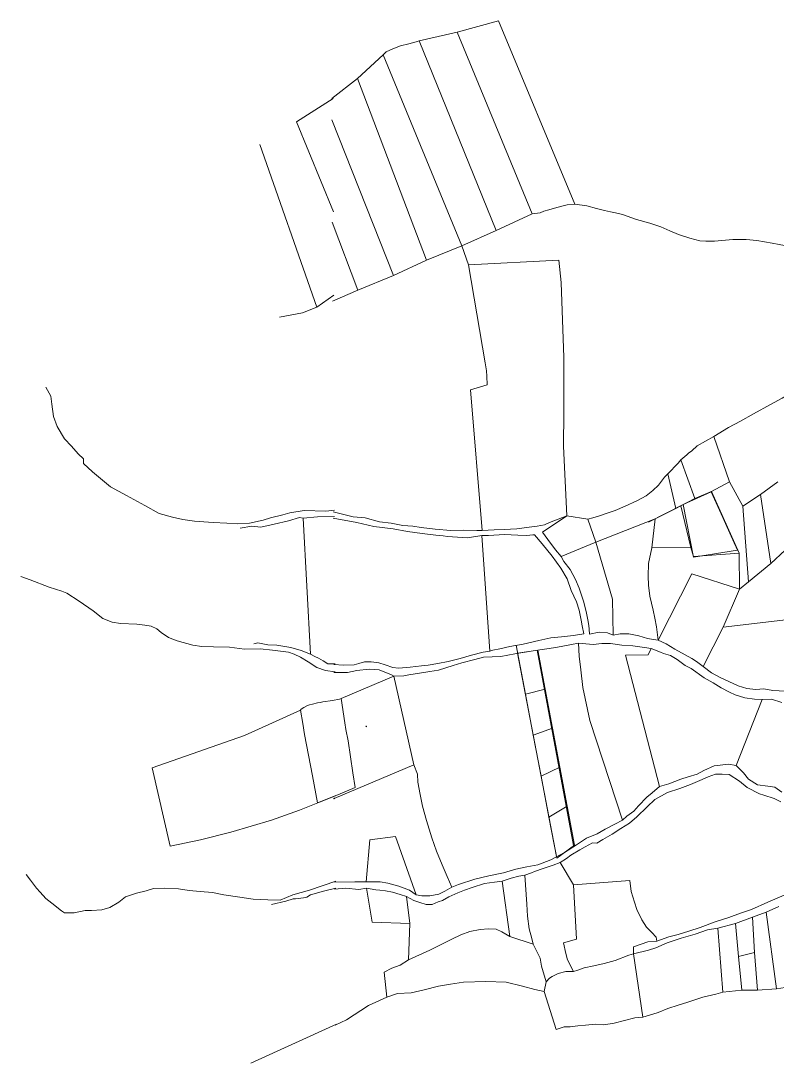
# Model space of a CAD drawing. Header units: millimetres. Extents: x 78982 to 618039, y 503579 to 1320172.
# Drawn here: x 78982 to 80470, y 503986 to 506037 of the extents above; entities that cross this region are included whole.
import ezdxf

# ---------------------------------------------------------------- set-up
doc = ezdxf.new("R2010")
doc.units = ezdxf.units.MM

msp = doc.modelspace()

# ---------------------------------------------------------------- linework, layer by layer
at = {"color": 1, "lineweight": 0}
for p, q in [((79921.759, 506037.329), (79840.585, 506014.764)), ((80072.279, 505676.32), (79921.759, 506037.329)), ((79840.585, 506014.764), (79765.728, 505998.079)), ((79988.542, 505657.298), (79840.585, 506014.764)), ((79917.085, 505624.369), (79765.728, 505998.079)), ((79694.745, 505970.744), (79644.46, 505923.703)), ((79849.672, 505594.766), (79694.745, 505970.744)), ((79644.46, 505923.703), (79593.854, 505884.28)), ((79780.474, 505566.424), (79644.46, 505923.703)), ((79596.573, 505884.772), (79524.135, 505838.344)), ((79597.38, 505661.321), (79524.135, 505838.344)), ((79715.609, 505535.819), (79594.005, 505842.361)), ((79452.19, 505794.109), (79564.496, 505473.956)), ((79988.542, 505657.298), (79917.085, 505624.369)), ((79645.142, 505507.215), (79594.731, 505641.353)), ((79917.085, 505624.369), (79849.672, 505594.766)), ((79849.672, 505594.766), (79780.474, 505566.424)), ((79849.672, 505594.766), (79862.856, 505556.723)), ((79780.474, 505566.424), (79715.609, 505535.819)), ((79862.856, 505556.723), (80040.913, 505566.366)), ((79715.609, 505535.819), (79645.142, 505507.215)), ((79645.142, 505507.215), (79595.293, 505485.591)), ((79564.496, 505473.956), (79597.973, 505497.134)), ((80376.598, 505130.165), (80345.837, 505218.932)), ((80308.443, 505097.255), (80280.552, 505173.332)), ((80270.956, 505077.223), (80255.054, 505145.49)), ((80341.395, 505110.654), (80376.598, 505130.165)), ((80402.546, 505081.776), (80376.598, 505130.165)), ((80471.627, 505129.938), (80437.474, 505104.843)), ((80281.088, 505082.616), (80308.443, 505097.255)), ((80308.443, 505097.255), (80341.395, 505110.654)), ((80395.723, 504989.494), (80341.395, 505110.654)), ((80437.474, 505104.843), (80402.546, 505081.776)), ((80458.095, 504969.008), (80437.474, 505104.843)), ((80230.168, 505056.918), (80270.956, 505077.223)), ((80270.956, 505077.223), (80281.088, 505082.616)), ((80300.375, 505000.646), (80281.088, 505082.616)), ((80413.842, 504933.183), (80402.546, 505081.776)), ((79537.893, 505058.402), (79552.201, 504790.688)), ((80008.504, 505031.02), (80056.592, 505062.801)), ((80098.045, 505056.682), (80056.592, 505062.801)), ((80098.045, 505056.682), (80113.304, 505011.282)), ((80113.304, 505011.282), (80230.168, 505056.918)), ((80223.644, 504999.96), (80230.168, 505056.918)), ((79905.206, 504796.4), (79889.379, 505023.997)), ((80045.376, 504982.947), (80113.304, 505011.282)), ((80300.375, 505000.646), (80223.644, 504999.96)), ((80305.817, 504982.635), (80300.375, 505000.646)), ((80458.095, 504969.008), (80486.396, 504995.595)), ((80395.723, 504989.494), (80305.817, 504982.635)), ((80396.142, 504918.599), (80395.723, 504989.494)), ((80413.842, 504933.183), (80458.095, 504969.008)), ((80396.142, 504918.599), (80413.842, 504933.183)), ((80364.314, 504843.964), (80396.142, 504918.599)), ((80364.314, 504843.964), (80503.966, 504859.998)), ((80324.88, 504766.492), (80364.314, 504843.964)), ((79755.599, 504572.954), (79716.203, 504747.054)), ((80389.808, 504571.444), (80440.873, 504701.584)), ((79755.599, 504572.954), (79598.827, 504506.764)), ((80069.774, 504336.874), (80043.344, 504380.686)), ((79944.604, 504234.777), (79929.476, 504343.961)), ((79673.072, 504263.233), (79662.515, 504329.751)), ((79747.282, 504260.348), (79740.613, 504313.928)), ((80448.936, 504282.85), (80421.553, 504273.04)), ((80473.771, 504293.917), (80448.936, 504282.85)), ((80469.139, 504131.766), (80448.936, 504282.85)), ((79747.282, 504260.348), (79673.072, 504263.233)), ((79745.163, 504188.93), (79747.282, 504260.348)), ((80388.341, 504260.655), (80353.84, 504251.313)), ((80421.553, 504273.04), (80388.341, 504260.655)), ((80394.062, 504195.38), (80388.341, 504260.655)), ((80425.52, 504203.689), (80421.553, 504273.04)), ((80363.479, 504125.073), (80353.84, 504251.313)), ((79944.604, 504234.777), (79990.427, 504220.043)), ((80205.978, 504076.412), (80187.964, 504201.08)), ((80425.52, 504203.689), (80394.062, 504195.38)), ((80400.804, 504129.349), (80394.062, 504195.38)), ((80431.548, 504129.522), (80425.52, 504203.689)), ((80016.019, 504145.986), (80012.069, 504126.397)), ((80503.156, 504137.04), (80469.139, 504131.766)), ((80035.63, 504052.074), (80012.069, 504126.397)), ((80400.804, 504129.349), (80363.479, 504125.073)), ((80431.548, 504129.522), (80400.804, 504129.349)), ((80469.139, 504131.766), (80431.548, 504129.522)), ((79434.268, 503985.591), (79603.153, 504062.324))]:
    msp.add_line(p, q, dxfattribs=at)
for points in [[(79765.728, 505998.079), (79759.642, 505996.012), (79745.435, 505992.375), (79728.945, 505987.962), (79713.732, 505982.54), (79701.066, 505976.115), (79694.745, 505970.744)], [(80072.279, 505676.32), (80057.296, 505674.965), (80046.892, 505672.619), (80032.432, 505668.726), (80020.762, 505665.611), (80011.125, 505662.507), (80004.028, 505659.672), (79988.542, 505657.298)], [(80498.878, 505592.324), (80474.459, 505596.761), (80460.467, 505599.731), (80430.709, 505604.9), (80409.1, 505606.811), (80382.928, 505606.918), (80361.341, 505605.271), (80347.374, 505603.922), (80329.844, 505603.569), (80317.898, 505604.264), (80298.81, 505609.493), (80276.407, 505616.99), (80259.34, 505624.264), (80241.763, 505631.788), (80220.125, 505638.781), (80193.908, 505646.511), (80166.157, 505656.011), (80152.415, 505659.491), (80142.496, 505661.214), (80130.538, 505663.942), (80114.759, 505668.173), (80095.927, 505673.149), (80072.279, 505676.32)], [(79862.856, 505556.723), (79895.501, 505364.035), (79898.643, 505348.298), (79898.706, 505337.625), (79899.823, 505320.606), (79866.848, 505311.018), (79890.079, 505034.419)], [(80040.913, 505566.366), (80045.492, 505522.43), (80050.684, 505374.819), (80050.308, 505266.311), (80049.682, 505200.238), (80056.592, 505062.801)], [(79491.084, 505454.267), (79536.054, 505462.472), (79564.496, 505473.956)], [(80576.07, 505342.711), (80528.947, 505319.576), (80502.085, 505307.481), (80480.056, 505294.651), (80457.518, 505281.819), (80424.084, 505263.842), (80398.508, 505249.214), (80374.952, 505236.63), (80345.837, 505218.932)], [(79599.501, 505073.823), (79582.069, 505072.251), (79539.626, 505073.155), (79511.177, 505069.01), (79497.721, 505064.651), (79473.344, 505058.738), (79459.125, 505054.631), (79431.952, 505048.71), (79407.56, 505047.119), (79387.225, 505048.844), (79360.539, 505049.536), (79323.936, 505052.235), (79301.053, 505055.733), (79280.2, 505060.254), (79254.256, 505067.559), (79225.999, 505083.248), (79189.851, 505102.731), (79158.284, 505120.191), (79123.122, 505149.847), (79105.028, 505166.072), (79105.252, 505175.481), (79094.549, 505185.115), (79081.794, 505200.337), (79068.027, 505214.54), (79053.72, 505238.658), (79046.287, 505258.725), (79043.162, 505282.873), (79041.08, 505298.378), (79031.113, 505316.405)], [(80345.837, 505218.932), (80313.166, 505200.96), (80302.298, 505191.242), (80296.23, 505186.126), (80292.438, 505182.801), (80280.552, 505173.332)], [(80280.552, 505173.332), (80275.257, 505166.441), (80268.437, 505159.541), (80262.377, 505153.154), (80255.054, 505145.49)], [(80255.054, 505145.49), (80248.484, 505139.354), (80237.146, 505123.027), (80226.028, 505112.546), (80212.621, 505102.56), (80194.386, 505092.547), (80171.074, 505081.742), (80151.302, 505073.754), (80134.062, 505067.304), (80120.877, 505062.655), (80107.432, 505059.022), (80098.045, 505056.682)], [(79413.685, 505038.999), (79436.544, 505042.874), (79454.341, 505040.379), (79480.751, 505046.552), (79508.94, 505052.985), (79530.266, 505059.399), (79537.893, 505058.402)], [(79537.893, 505058.402), (79565.586, 505060.765), (79599.545, 505061.619)], [(79890.079, 505034.419), (79879.155, 505034.104), (79853.999, 505034.47), (79828.338, 505034.071), (79797.577, 505036.948), (79770.118, 505039.842), (79753.585, 505042.798), (79734.014, 505043.959), (79710.612, 505048.401), (79687.981, 505051.323), (79659.733, 505058.787), (79635.835, 505061.194), (79596.79, 505070.885)], [(79596.835, 505058.43), (79643.272, 505049.546), (79676.347, 505042.109), (79714.997, 505037.245), (79742.977, 505032.066), (79771.966, 505028.163), (79798.665, 505024.756), (79813.157, 505023.313), (79821.295, 505022.088), (79860.693, 505019.515), (79889.379, 505023.997)], [(79890.079, 505034.419), (79913.448, 505035.567), (79933.265, 505035.933), (79957.902, 505037.597), (79982.529, 505040.785), (79997.765, 505042.395), (80012.229, 505045.526), (80022.62, 505050.159), (80056.592, 505062.801)], [(79889.379, 505023.997), (79902.337, 505024.07), (79933.578, 505026.024), (79959.754, 505025.155), (79977.799, 505024.241), (79989.735, 505025.324), (79993.036, 505025.597), (80008.132, 505007.894), (80027.839, 504983.864), (80044.749, 504960.073), (80056.817, 504938.795), (80065.082, 504915.972), (80075.376, 504893.922), (80080.809, 504877.435), (80084.738, 504857.636), (80086.328, 504846.464), (80089.98, 504830.476)], [(80008.504, 505031.02), (80018.755, 505016.086), (80033.863, 504996.35), (80045.376, 504982.947)], [(80113.304, 505011.282), (80146.491, 504898.896), (80147.419, 504827.75)], [(80223.644, 504999.96), (80217.222, 504968.922), (80216.351, 504944.268), (80216.964, 504926.484), (80219.631, 504905.153), (80226.658, 504876.986), (80229.8, 504861.249), (80232.692, 504844.748), (80236.407, 504818.087)], [(80045.376, 504982.947), (80050.77, 504973.067), (80063.059, 504957.381), (80073.848, 504937.621), (80080.553, 504920.887), (80089.609, 504893.24), (80095.328, 504871.418), (80097.947, 504858.219), (80099.536, 504847.301), (80100.594, 504840.192), (80101.161, 504830.285)], [(78981.963, 504943.76), (79000.536, 504936.944), (79037.938, 504922.551), (79062.613, 504914.734), (79072.538, 504910.438), (79096.729, 504894.738), (79123.981, 504875.741), (79143.596, 504860.791), (79161.408, 504853.465), (79178.189, 504850.712), (79210.211, 504850.035), (79225.974, 504847.789), (79238.432, 504846.043), (79249.63, 504840.733), (79258.041, 504833.127), (79272.303, 504823.249), (79289.858, 504816.684), (79320.126, 504808.374), (79337.923, 504805.879), (79361.051, 504805.179), (79392.82, 504804.247), (79422.31, 504800.511), (79452.805, 504800.847), (79477.463, 504798.371), (79508.48, 504794.385), (79519.673, 504790.601), (79532.145, 504784.532), (79547.675, 504775.42), (79564.737, 504764.277), (79581.782, 504758.22), (79600.649, 504755.982)], [(80236.407, 504818.087), (80302.715, 504948.566), (80396.142, 504918.599)], [(80089.98, 504830.476), (80069.67, 504827.566), (80046.056, 504824.892), (80025.233, 504822.742), (80001.634, 504817.526), (79970.677, 504810.491), (79944.533, 504806.024), (79924.488, 504801.337), (79911.039, 504798.212), (79905.206, 504796.4)], [(80101.161, 504830.285), (80119.94, 504834.202), (80136.212, 504832.515), (80147.419, 504827.75)], [(80147.419, 504827.75), (80161.122, 504830.876), (80178.4, 504830.72), (80198.498, 504826.513), (80215.043, 504821.524), (80223.183, 504820.045), (80236.407, 504818.087)], [(79552.201, 504790.688), (79533.628, 504797.758), (79513.533, 504803.807), (79485.818, 504808.564), (79467.773, 504809.024), (79448.192, 504813.295), (79440.32, 504811.239)], [(79716.203, 504747.054), (79735.509, 504747.925), (79745.658, 504750.269), (79766.475, 504753.436), (79787.037, 504756.601), (79804.044, 504759.492), (79832.703, 504768.293), (79849.949, 504773.727), (79875.574, 504780.224), (79892.317, 504784.638), (79926.612, 504785.848), (79954.273, 504791.594), (79990.319, 504797.388), (80034.745, 504803.991), (80065.962, 504810.011), (80079.669, 504812.376)], [(80079.669, 504812.376), (80080.839, 504786.463), (80084.301, 504759.546), (80088.06, 504725.262), (80101.657, 504660.285), (80166.084, 504463.965)], [(80222.275, 504801.744), (80209.303, 504803.958), (80186.669, 504807.388), (80164.811, 504808.535), (80142.434, 504811.459), (80125.154, 504811.869), (80108.142, 504809.741), (80079.669, 504812.376)], [(80236.407, 504818.087), (80251.692, 504811.312), (80269.034, 504800.482), (80289.426, 504789.416), (80302.429, 504781.866), (80311.609, 504776.327), (80324.88, 504766.492)], [(79600.592, 504771.746), (79585.806, 504771.708), (79576.894, 504777.278), (79567.475, 504782.593), (79560.601, 504786.388), (79552.201, 504790.688)], [(79905.206, 504796.4), (79891.498, 504794.29), (79868.916, 504788.826), (79846.597, 504782.094), (79822.746, 504776.369), (79802.443, 504772.443), (79783.662, 504768.779), (79770.454, 504767.943), (79748.11, 504765.276), (79725.509, 504763.116), (79714.068, 504764.322), (79699.046, 504769.573), (79686.572, 504773.569), (79671.314, 504775.77), (79658.102, 504775.696), (79647.198, 504772.077), (79637.809, 504769.991), (79616.726, 504768.856), (79597.877, 504770.019)], [(80222.275, 504801.744), (80216.249, 504789.512), (80172.042, 504788.755), (80238.871, 504529.936)], [(80440.873, 504701.584), (80426.131, 504702.263), (80406.551, 504704.948), (80387.462, 504710.431), (80376.759, 504715.707), (80360.446, 504724.509), (80344.636, 504734.076), (80327.043, 504744.396), (80301.019, 504762.546), (80289.041, 504768.577), (80273.726, 504780.434), (80260.724, 504787.73), (80246.977, 504792.227), (80240.612, 504794.478), (80222.275, 504801.744)], [(79597.933, 504754.52), (79624.943, 504754.417), (79643.212, 504758.586), (79667.589, 504761.265), (79686.909, 504759.595), (79701.679, 504754.087), (79709.83, 504750.576), (79716.203, 504747.054)], [(80324.88, 504766.492), (80340.96, 504754.131), (80359.312, 504744.324), (80375.617, 504737.046), (80393.962, 504728.51), (80411.016, 504723.269), (80428.307, 504721.08), (80444.308, 504722.186), (80461.603, 504719.234), (80474.312, 504718.544), (80486.256, 504718.103)], [(79612.296, 504703.265), (79716.203, 504747.054)], [(80479.785, 504695.196), (80459.163, 504702.195), (80440.873, 504701.584)], [(79276.13, 504412.858), (79240.577, 504567.108), (79422.335, 504630.401), (79532.126, 504680.647)], [(79829.945, 504331.965), (79820.929, 504352.752), (79811.392, 504375.822), (79800.052, 504402.948), (79790.75, 504429.07), (79780.132, 504463.061), (79772.343, 504491.224), (79767.887, 504514.323), (79763.424, 504538.693), (79762.313, 504554.696), (79755.599, 504572.954)], [(80238.871, 504529.936), (80257.135, 504535.121), (80280.963, 504544.657), (80295.42, 504549.059), (80312.667, 504554.238), (80326.09, 504561.683), (80346.616, 504570.947), (80358.552, 504572.03), (80374.801, 504574.155), (80389.808, 504571.444)], [(80389.808, 504571.444), (80404.377, 504556.788), (80413.849, 504544.898), (80431.449, 504533.308), (80452.044, 504530.882), (80465.521, 504529.18), (80479.303, 504518.839)], [(80477.381, 504500.023), (80464.384, 504506.557), (80444.019, 504513.049), (80435.364, 504515.796), (80411.407, 504528.112), (80396.343, 504540.479), (80376.19, 504554.088), (80362.214, 504554.263), (80348.745, 504554.695), (80334.802, 504549.281), (80318.33, 504541.818), (80299.828, 504534.091), (80278.786, 504526.095), (80254.439, 504518.334), (80229.365, 504504.725), (80214.714, 504490.158), (80194.503, 504470.477), (80179.842, 504457.689), (80162.625, 504447.428), (80145.412, 504436.404), (80127.18, 504425.882), (80115.279, 504418.954), (80107.145, 504419.417), (80092.711, 504411.204), (80082.074, 504405.299), (80064.603, 504395.036), (80055.493, 504388.632), (80043.344, 504380.686)], [(80166.084, 504463.965), (80174.424, 504471.635), (80188.087, 504481.368), (80197.677, 504492.349), (80213.838, 504509.466), (80224.205, 504517.91), (80238.871, 504529.936)], [(79276.13, 504412.858), (79335.559, 504424.969), (79395.231, 504440.385), (79474.954, 504463.738), (79530.292, 504483.719), (79566.587, 504498.31), (79601.53, 504511.88)], [(79829.945, 504331.965), (79843.381, 504337.123), (79875.335, 504347.467), (79902.989, 504354.484), (79931.919, 504360.492), (79956.272, 504367.236), (79977.587, 504371.93), (79999.162, 504375.863), (80025.273, 504385.921), (80051.867, 504400.301), (80075.408, 504415.426), (80095.149, 504428.497), (80116.187, 504437.256), (80132.141, 504446.239), (80150.632, 504456), (80166.084, 504463.965)], [(80732.505, 504453.433), (80697.584, 504429.35), (80687.464, 504421.923), (80673.554, 504410.918), (80650.538, 504393), (80630.269, 504383.23), (80602.908, 504369.608), (80582.636, 504360.346), (80577.559, 504359.555), (80549.681, 504347.454), (80520.805, 504332.299), (80484.055, 504316.591), (80451.871, 504302.179), (80420.192, 504288.279), (80398.131, 504280.785), (80375.058, 504272.524), (80348.685, 504263.735), (80319.021, 504252.895), (80296.705, 504245.4), (80275.4, 504238.928), (80257.135, 504233.996), (80233.554, 504225.732)], [(79661.678, 504342.452), (79669.066, 504425.081), (79719.335, 504431.971), (79759.907, 504316.832)], [(80043.344, 504380.686), (80029.403, 504375.017), (80010.13, 504368.556), (79992.885, 504363.122), (79987.056, 504360.548), (79973.62, 504355.39)], [(78992.188, 504357.174), (79001.119, 504345.501), (79012.858, 504330.022), (79019.743, 504322.412), (79030.964, 504309.983), (79042.684, 504300.352), (79061.79, 504285.401), (79067.648, 504281.348), (79087.215, 504281.655), (79108.294, 504286.034), (79121.254, 504286.323), (79141.58, 504287.649), (79157.069, 504291.759), (79174.825, 504302.486), (79188.006, 504312.946), (79209.838, 504320.379), (79228.377, 504324.497), (79243.1, 504329.622), (79264.191, 504330.187), (79291.896, 504328.735), (79312.999, 504325.486), (79334.859, 504323.765), (79359.264, 504321.288), (79381.133, 504316.769), (79413.167, 504312.532), (79439.355, 504308.28), (79468.329, 504307.34), (79492.22, 504306.387), (79517.091, 504317.134), (79550.101, 504325.867), (79602.136, 504344.061)], [(79599.422, 504342.103), (79639.316, 504342.835), (79661.678, 504342.452)], [(79759.907, 504316.832), (79746.892, 504326.415), (79726.011, 504334.175), (79703.873, 504339.641), (79689.118, 504342.607), (79661.678, 504342.452)], [(79929.476, 504343.961), (79914.245, 504341.588), (79894.442, 504338.935), (79870.35, 504331.176), (79854.881, 504326.007), (79841.954, 504320.598), (79824.212, 504313.128), (79811.551, 504305.942), (79802.93, 504302.844), (79791.269, 504298.204), (79779.328, 504298.137), (79766.855, 504301.878), (79755.145, 504305.624), (79740.613, 504313.928)], [(79973.62, 504355.39), (79961.941, 504353.8), (79946.719, 504349.902), (79929.476, 504343.961)], [(79990.427, 504220.043), (79987.823, 504230.701), (79982.119, 504249.981), (79978.922, 504275.12), (79978.021, 504298.494), (79973.62, 504355.39)], [(80069.774, 504336.874), (80180.505, 504345.375), (80182.921, 504323.535), (80189.399, 504302.226), (80194.311, 504288.023), (80203.832, 504267.747), (80213.572, 504253.318), (80224.054, 504242.45), (80232.491, 504233.604), (80233.554, 504225.732)], [(79602.186, 504330.074), (79577.553, 504323.907), (79551.908, 504316.718), (79544.807, 504312.122), (79538.202, 504311.342), (79522.199, 504309.01), (79517.878, 504309.253), (79503.409, 504304.129), (79475.221, 504297.696)], [(79662.515, 504329.751), (79647.03, 504327.377), (79621.606, 504330.029), (79599.473, 504327.869)], [(79740.613, 504313.928), (79728.142, 504317.415), (79713.379, 504321.906), (79699.641, 504324.878), (79688.2, 504326.084), (79680.573, 504326.804), (79662.515, 504329.751)], [(79759.907, 504316.832), (79770.843, 504315.115), (79786.852, 504314.697), (79804.617, 504318.354), (79816.271, 504324.01), (79829.945, 504331.965)], [(80069.514, 504165.854), (80057.688, 504189.166), (80054.311, 504201.598), (80049.616, 504222.155), (80075.743, 504229.671), (80069.774, 504336.874)], [(79745.163, 504188.93), (79786.719, 504208.222), (79805.216, 504216.966), (79830.296, 504229.559), (79847.778, 504238.043), (79865.778, 504244.752), (79885.827, 504248.931), (79902.337, 504249.786), (79917.078, 504249.107), (79928.54, 504244.343), (79944.604, 504234.777)], [(80353.84, 504251.313), (80333.024, 504248.146), (80309.19, 504239.626), (80281.54, 504231.847), (80253.646, 504222.542), (80231.852, 504212.763), (80217.143, 504208.106), (80187.964, 504201.08)], [(79990.427, 504220.043), (80004.312, 504192.168), (80006.436, 504176.679), (80016.019, 504145.986)], [(80233.554, 504225.732), (80215.776, 504224.361), (80187.886, 504214.294), (80187.964, 504201.08)], [(80187.964, 504201.08), (80178.324, 504198.485), (80151.456, 504187.407), (80130.147, 504181.696), (80109.592, 504177.26), (80090.559, 504173.342), (80077.882, 504168.696), (80069.514, 504165.854)], [(79702.149, 504115.249), (79697.031, 504164.518), (79712.227, 504172.735), (79728.454, 504178.671), (79745.163, 504188.93)], [(80069.514, 504165.854), (80054.523, 504165.769), (80039.301, 504161.872), (80027.646, 504156.216), (80022.33, 504152.882), (80016.019, 504145.986)], [(80012.069, 504126.397), (79993.75, 504130.613), (79969.32, 504137.083), (79937.005, 504144.778), (79897.106, 504146.078), (79853.156, 504144.814), (79827.77, 504141.114), (79804.164, 504136.915), (79775.494, 504129.892), (79750.119, 504124.159), (79722.94, 504122.735), (79702.149, 504115.249)], [(79702.149, 504115.249), (79666.163, 504099.291), (79622.883, 504070.841), (79600.438, 504060.547)], [(80363.479, 504125.073), (80349.527, 504121.182), (80324.152, 504115.449), (80294.482, 504105.625), (80275.461, 504099.674), (80255.171, 504093.461), (80236.163, 504085.222), (80226.019, 504081.861), (80205.978, 504076.412)], [(80205.978, 504076.412), (80190.233, 504075.053), (80170.194, 504069.349), (80149.644, 504064.151), (80129.08, 504061.24), (80113.067, 504062.167), (80093.005, 504060.275), (80078.022, 504058.92), (80063.041, 504057.311), (80051.1, 504056.989), (80035.63, 504052.074)]]:
    msp.add_lwpolyline(points, dxfattribs=at)
at = {"color": 1, "lineweight": 0, "ltscale": 0.5, "flags": 128}
for points in [[(80285.726, 505085.098), (80340.726, 505111.098)], [(80340.726, 505111.098), (80386.06, 505009.997)], [(80285.726, 505085.098), (80217.055, 505050.267)], [(80386.06, 505009.997), (80386.69, 505007.629)], [(80386.69, 505007.629), (80392.164, 504996.28)], [(79956.445, 504808.059), (79974.839, 504711.711), (79990.247, 504630.998), (80005.655, 504550.286), (80021.064, 504469.573)], [(79999.563, 504798.762), (79959.433, 504792.411)], [(79959.433, 504792.411), (80036.474, 504388.849), (80071.316, 504414.372)], [(79997.903, 504798.499), (80069.665, 504414.063)], [(79999.563, 504798.762), (80071.316, 504414.372)], [(79999.563, 504798.762), (80013.913, 504721.89), (80028.262, 504645.018), (80042.612, 504568.145), (80056.961, 504491.273)], [(79999.563, 504798.762), (80071.316, 504414.372)], [(79974.839, 504711.711), (80013.913, 504721.89)], [(79990.247, 504630.998), (80028.262, 504645.018)], [(80005.655, 504550.286), (80042.612, 504568.145)], [(80021.064, 504469.573), (80056.961, 504491.273)]]:
    msp.add_lwpolyline(points, dxfattribs=at)
for points in [[(80285.726, 505085.098), (80340.437, 505110.214), (80386.344, 505009.372), (80386.82, 505006.969), (80392.455, 504995.698), (80305.903, 504981.553)], [(79959.43, 504792.423), (79999.563, 504798.762), (80071.316, 504414.372), (80036.474, 504388.849)], [(79959.43, 504792.423), (79999.563, 504798.762), (80013.913, 504721.89), (79974.839, 504711.711)], [(79990.247, 504630.998), (80028.262, 504645.018), (80013.913, 504721.89), (79974.839, 504711.711)], [(79532.127, 504680.645), (79533.437, 504682.455), (79538.737, 504685.505), (79544.677, 504688.955), (79549.877, 504690.885), (79556.107, 504692.225), (79565.807, 504694.765), (79570.737, 504695.625), (79576.547, 504696.655), (79595.347, 504699.525), (79608.807, 504702.205), (79612.297, 504703.265), (79619.347, 504655.635), (79621.807, 504642.385), (79625.807, 504620.145), (79635.047, 504557.205), (79639.777, 504528.155), (79605.577, 504513.875), (79601.797, 504512.325), (79587.457, 504506.425), (79565.567, 504497.795), (79555.787, 504551.175), (79540.187, 504632.765), (79536.657, 504654.245)], [(80005.655, 504550.286), (80042.612, 504568.145), (80028.262, 504645.018), (79990.247, 504630.998)], [(80021.064, 504469.573), (80056.961, 504491.273), (80042.612, 504568.145), (80005.655, 504550.286)], [(80036.474, 504388.849), (80071.316, 504414.372), (80056.961, 504491.273), (80021.064, 504469.573)]]:
    msp.add_lwpolyline(points, close=True, dxfattribs=at)
at = {"color": 1, "lineweight": 0, "ltscale": 0.5}
for centre in [(79661.647, 504648.395), (79598.557, 504506.655)]:
    msp.add_circle(centre, 0.5, dxfattribs=at)

doc.saveas('drawing.dxf')
